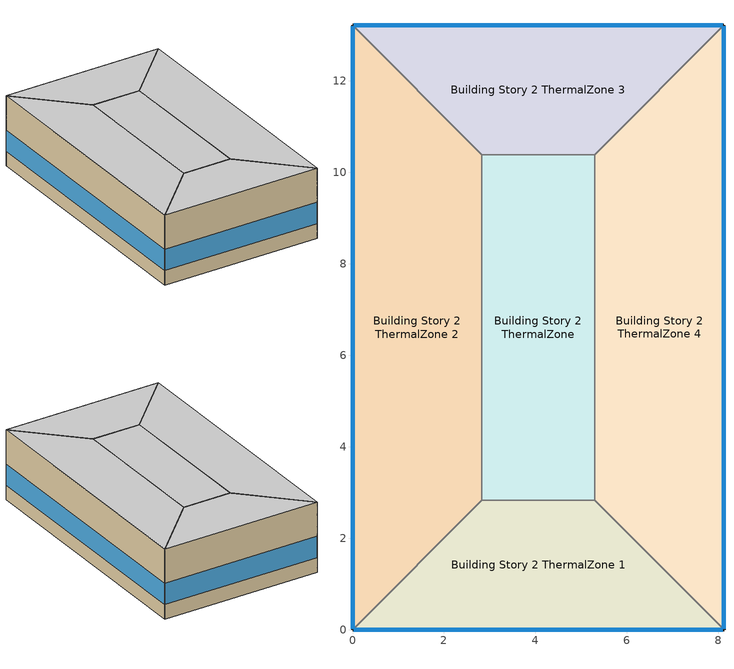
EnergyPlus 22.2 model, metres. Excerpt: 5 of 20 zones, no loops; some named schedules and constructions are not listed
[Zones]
Building Story 2 ThermalZone
 floor adiabatic (Typical Interior Floor): 5.29,2.83 2.83,2.83 2.83,10.39 5.29,10.39 z3.6
 wall adiabatic (Typical Interior Wall): 2.83,2.83 5.29,2.83 5.29,10.39 2.83,10.39 2.83,2.83 z3.6:7.2
 ceiling adiabatic (Typical Interior Ceiling): 5.29,10.39 2.83,10.39 2.83,2.83 5.29,2.83 z7.2
Building Story 2 ThermalZone 1
 floor adiabatic (Typical Interior Ceiling): 8.12,0 0,0 2.83,2.83 5.29,2.83 z3.6
 wall outside (Typical Insulated Steel Framed Exterior Wall R-20.41): 0,0 8.12,0 z3.6:7.2
 wall adiabatic (Typical Interior Wall): 8.12,0 5.29,2.83 2.83,2.83 0,0 z3.6:7.2
 window (U 0.48 SHGC 0.40 Dbl Ref-D Clr 6mm/13mm): 0.03,0 8.1,0 z4.36:5.45
 ceiling adiabatic (Typical Interior Ceiling): 5.29,2.83 2.83,2.83 0,0 8.12,0 z7.2
Building Story 2 ThermalZone 2
 floor adiabatic (Typical Interior Ceiling): 0,0 0,13.22 2.83,10.39 2.83,2.83 z3.6
 wall outside (Typical Insulated Steel Framed Exterior Wall R-20.41): 0,13.22 0,0 z3.6:7.2
 wall adiabatic (Typical Interior Wall): 0,0 2.83,2.83 2.83,10.39 0,13.22 z3.6:7.2
 window (U 0.48 SHGC 0.40 Dbl Ref-D Clr 6mm/13mm): 0,13.19 0,0.03 z4.36:5.45
 ceiling adiabatic (Typical Interior Ceiling): 2.83,2.83 2.83,10.39 0,13.22 0,0 z7.2
Building Story 2 ThermalZone 3
 floor adiabatic (Typical Interior Ceiling): 0,13.22 8.12,13.22 5.29,10.39 2.83,10.39 z3.6
 wall outside (Typical Insulated Steel Framed Exterior Wall R-20.41): 8.12,13.22 0,13.22 z3.6:7.2
 wall adiabatic (Typical Interior Wall): 0,13.22 2.83,10.39 5.29,10.39 8.12,13.22 z3.6:7.2
 window (U 0.48 SHGC 0.40 Dbl Ref-D Clr 6mm/13mm): 8.1,13.22 0.03,13.22 z4.36:5.45
 ceiling adiabatic (Typical Interior Ceiling): 2.83,10.39 5.29,10.39 8.12,13.22 0,13.22 z7.2
Building Story 2 ThermalZone 4
 floor adiabatic (Typical Interior Ceiling): 8.12,13.22 8.12,0 5.29,2.83 5.29,10.39 z3.6
 wall outside (Typical Insulated Steel Framed Exterior Wall R-20.41): 8.12,0 8.12,13.22 z3.6:7.2
 wall adiabatic (Typical Interior Wall): 8.12,13.22 5.29,10.39 5.29,2.83 8.12,0 z3.6:7.2
 window (U 0.48 SHGC 0.40 Dbl Ref-D Clr 6mm/13mm): 8.12,0.03 8.12,13.19 z4.36:5.45
 ceiling adiabatic (Typical Interior Ceiling): 5.29,10.39 5.29,2.83 8.12,0 8.12,13.22 z7.2
[Schedule:Week:Daily]
SchoolSecondary BLDG_LIGHT_OFFICE_SCH_2013 Week Rule - Aug27-Sep2: SchoolSecondary BLDG_LIGHT_OFFICE_SCH_2013 Wknd Day 1, SchoolSecondary BLDG_LIGHT_OFFICE_SCH_2013 Wkdy Day 1, SchoolSecondary BLDG_LIGHT_OFFICE_SCH_2013 Wkdy Day 1, SchoolSecondary BLDG_LIGHT_OFFICE_SCH_2013 Wkdy Day 1, SchoolSecondary BLDG_LIGHT_OFFICE_SCH_2013 Wkdy Day 1, SchoolSecondary BLDG_LIGHT_OFFICE_SCH_2013 Wkdy Day 2, SchoolSecondary BLDG_LIGHT_OFFICE_SCH_2013 Default, SchoolSecondary BLDG_LIGHT_OFFICE_SCH_2013 Default, SchoolSecondary BLDG_LIGHT_OFFICE_SCH_2013 Summer Design Day, SchoolSecondary BLDG_LIGHT_OFFICE_SCH_2013 Winter Design Day, SchoolSecondary BLDG_LIGHT_OFFICE_SCH_2013 Default, SchoolSecondary BLDG_LIGHT_OFFICE_SCH_2013 Default
SchoolSecondary BLDG_LIGHT_OFFICE_SCH_2013 Week Rule - Sep3-Dec31: SchoolSecondary BLDG_LIGHT_OFFICE_SCH_2013 Default, SchoolSecondary BLDG_LIGHT_OFFICE_SCH_2013 Wkdy Day 2, SchoolSecondary BLDG_LIGHT_OFFICE_SCH_2013 Wkdy Day 2, SchoolSecondary BLDG_LIGHT_OFFICE_SCH_2013 Wkdy Day 2, SchoolSecondary BLDG_LIGHT_OFFICE_SCH_2013 Wkdy Day 2, SchoolSecondary BLDG_LIGHT_OFFICE_SCH_2013 Wkdy Day 2, SchoolSecondary BLDG_LIGHT_OFFICE_SCH_2013 Default, SchoolSecondary BLDG_LIGHT_OFFICE_SCH_2013 Default, SchoolSecondary BLDG_LIGHT_OFFICE_SCH_2013 Summer Design Day, SchoolSecondary BLDG_LIGHT_OFFICE_SCH_2013 Winter Design Day, SchoolSecondary BLDG_LIGHT_OFFICE_SCH_2013 Default, SchoolSecondary BLDG_LIGHT_OFFICE_SCH_2013 Default
SchoolSecondary BLDG_LIGHT_BATH_SCH_2013 Week Rule - Jan1-Jun24: SchoolSecondary BLDG_LIGHT_BATH_SCH_2013 Wknd Day, SchoolSecondary BLDG_LIGHT_BATH_SCH_2013 Wkdy Day, SchoolSecondary BLDG_LIGHT_BATH_SCH_2013 Wkdy Day, SchoolSecondary BLDG_LIGHT_BATH_SCH_2013 Wkdy Day, SchoolSecondary BLDG_LIGHT_BATH_SCH_2013 Wkdy Day, SchoolSecondary BLDG_LIGHT_BATH_SCH_2013 Wkdy Day, SchoolSecondary BLDG_LIGHT_BATH_SCH_2013 Wknd Day, SchoolSecondary BLDG_LIGHT_BATH_SCH_2013 Default, SchoolSecondary BLDG_LIGHT_BATH_SCH_2013 Summer Design Day, SchoolSecondary BLDG_LIGHT_BATH_SCH_2013 Winter Design Day, SchoolSecondary BLDG_LIGHT_BATH_SCH_2013 Default, SchoolSecondary BLDG_LIGHT_BATH_SCH_2013 Default
SchoolSecondary BLDG_LIGHT_BATH_SCH_2013 Week Rule - Jun25-Jul1: SchoolSecondary BLDG_LIGHT_BATH_SCH_2013 Wknd Day, SchoolSecondary BLDG_LIGHT_BATH_SCH_2013 Wkdy Day, SchoolSecondary BLDG_LIGHT_BATH_SCH_2013 Wkdy Day, SchoolSecondary BLDG_LIGHT_BATH_SCH_2013 Wkdy Day, SchoolSecondary BLDG_LIGHT_BATH_SCH_2013 Wkdy Day, SchoolSecondary BLDG_LIGHT_BATH_SCH_2013 Wkdy Day, SchoolSecondary BLDG_LIGHT_BATH_SCH_2013 Wknd Day 1, SchoolSecondary BLDG_LIGHT_BATH_SCH_2013 Default, SchoolSecondary BLDG_LIGHT_BATH_SCH_2013 Summer Design Day, SchoolSecondary BLDG_LIGHT_BATH_SCH_2013 Winter Design Day, SchoolSecondary BLDG_LIGHT_BATH_SCH_2013 Default, SchoolSecondary BLDG_LIGHT_BATH_SCH_2013 Default
SchoolSecondary BLDG_LIGHT_BATH_SCH_2013 Week Rule - Jul2-Aug26: SchoolSecondary BLDG_LIGHT_BATH_SCH_2013 Wknd Day 1, SchoolSecondary BLDG_LIGHT_BATH_SCH_2013 Wkdy Day 1, SchoolSecondary BLDG_LIGHT_BATH_SCH_2013 Wkdy Day 1, SchoolSecondary BLDG_LIGHT_BATH_SCH_2013 Wkdy Day 1, SchoolSecondary BLDG_LIGHT_BATH_SCH_2013 Wkdy Day 1, SchoolSecondary BLDG_LIGHT_BATH_SCH_2013 Wkdy Day 1, SchoolSecondary BLDG_LIGHT_BATH_SCH_2013 Wknd Day 1, SchoolSecondary BLDG_LIGHT_BATH_SCH_2013 Default, SchoolSecondary BLDG_LIGHT_BATH_SCH_2013 Summer Design Day, SchoolSecondary BLDG_LIGHT_BATH_SCH_2013 Winter Design Day, SchoolSecondary BLDG_LIGHT_BATH_SCH_2013 Default, SchoolSecondary BLDG_LIGHT_BATH_SCH_2013 Default
SchoolSecondary BLDG_LIGHT_BATH_SCH_2013 Week Rule - Aug27-Sep2: SchoolSecondary BLDG_LIGHT_BATH_SCH_2013 Wknd Day 1, SchoolSecondary BLDG_LIGHT_BATH_SCH_2013 Wkdy Day 1, SchoolSecondary BLDG_LIGHT_BATH_SCH_2013 Wkdy Day 1, SchoolSecondary BLDG_LIGHT_BATH_SCH_2013 Wkdy Day 1, SchoolSecondary BLDG_LIGHT_BATH_SCH_2013 Wkdy Day 1, SchoolSecondary BLDG_LIGHT_BATH_SCH_2013 Wkdy Day 2, SchoolSecondary BLDG_LIGHT_BATH_SCH_2013 Default, SchoolSecondary BLDG_LIGHT_BATH_SCH_2013 Default, SchoolSecondary BLDG_LIGHT_BATH_SCH_2013 Summer Design Day, SchoolSecondary BLDG_LIGHT_BATH_SCH_2013 Winter Design Day, SchoolSecondary BLDG_LIGHT_BATH_SCH_2013 Default, SchoolSecondary BLDG_LIGHT_BATH_SCH_2013 Default
SchoolSecondary BLDG_LIGHT_BATH_SCH_2013 Week Rule - Sep3-Dec31: SchoolSecondary BLDG_LIGHT_BATH_SCH_2013 Default, SchoolSecondary BLDG_LIGHT_BATH_SCH_2013 Wkdy Day 2, SchoolSecondary BLDG_LIGHT_BATH_SCH_2013 Wkdy Day 2, SchoolSecondary BLDG_LIGHT_BATH_SCH_2013 Wkdy Day 2, SchoolSecondary BLDG_LIGHT_BATH_SCH_2013 Wkdy Day 2, SchoolSecondary BLDG_LIGHT_BATH_SCH_2013 Wkdy Day 2, SchoolSecondary BLDG_LIGHT_BATH_SCH_2013 Default, SchoolSecondary BLDG_LIGHT_BATH_SCH_2013 Default, SchoolSecondary BLDG_LIGHT_BATH_SCH_2013 Summer Design Day, SchoolSecondary BLDG_LIGHT_BATH_SCH_2013 Winter Design Day, SchoolSecondary BLDG_LIGHT_BATH_SCH_2013 Default, SchoolSecondary BLDG_LIGHT_BATH_SCH_2013 Default
SchoolSecondary BLDG_OCC_SCH_Auditorium Week Rule - Jan1-Jun24: SchoolSecondary BLDG_OCC_SCH_Auditorium Wknd Day, SchoolSecondary BLDG_OCC_SCH_Auditorium Wkdy|SmrDsn Day, SchoolSecondary BLDG_OCC_SCH_Auditorium Wkdy|SmrDsn Day, SchoolSecondary BLDG_OCC_SCH_Auditorium Wkdy|SmrDsn Day, SchoolSecondary BLDG_OCC_SCH_Auditorium Wkdy|SmrDsn Day, SchoolSecondary BLDG_OCC_SCH_Auditorium Wkdy|SmrDsn Day, SchoolSecondary BLDG_OCC_SCH_Auditorium Wknd Day, SchoolSecondary BLDG_OCC_SCH_Auditorium Default, SchoolSecondary BLDG_OCC_SCH_Auditorium Summer Design Day, SchoolSecondary BLDG_OCC_SCH_Auditorium Winter Design Day, SchoolSecondary BLDG_OCC_SCH_Auditorium Default, SchoolSecondary BLDG_OCC_SCH_Auditorium Default
SchoolSecondary BLDG_OCC_SCH_Auditorium Week Rule - Jun25-Jul1: SchoolSecondary BLDG_OCC_SCH_Auditorium Wknd Day, SchoolSecondary BLDG_OCC_SCH_Auditorium Wkdy|SmrDsn Day, SchoolSecondary BLDG_OCC_SCH_Auditorium Wkdy|SmrDsn Day, SchoolSecondary BLDG_OCC_SCH_Auditorium Wkdy|SmrDsn Day, SchoolSecondary BLDG_OCC_SCH_Auditorium Wkdy|SmrDsn Day, SchoolSecondary BLDG_OCC_SCH_Auditorium Wkdy|SmrDsn Day, SchoolSecondary BLDG_OCC_SCH_Auditorium Wknd Day 1, SchoolSecondary BLDG_OCC_SCH_Auditorium Default, SchoolSecondary BLDG_OCC_SCH_Auditorium Summer Design Day, SchoolSecondary BLDG_OCC_SCH_Auditorium Winter Design Day, SchoolSecondary BLDG_OCC_SCH_Auditorium Default, SchoolSecondary BLDG_OCC_SCH_Auditorium Default
SchoolSecondary BLDG_OCC_SCH_Auditorium Week Rule - Jul2-Aug26: SchoolSecondary BLDG_OCC_SCH_Auditorium Wknd Day 1, SchoolSecondary BLDG_OCC_SCH_Auditorium Wkdy|SmrDsn Day 1, SchoolSecondary BLDG_OCC_SCH_Auditorium Wkdy|SmrDsn Day 1, SchoolSecondary BLDG_OCC_SCH_Auditorium Wkdy|SmrDsn Day 1, SchoolSecondary BLDG_OCC_SCH_Auditorium Wkdy|SmrDsn Day 1, SchoolSecondary BLDG_OCC_SCH_Auditorium Wkdy|SmrDsn Day 1, SchoolSecondary BLDG_OCC_SCH_Auditorium Wknd Day 1, SchoolSecondary BLDG_OCC_SCH_Auditorium Default, SchoolSecondary BLDG_OCC_SCH_Auditorium Summer Design Day, SchoolSecondary BLDG_OCC_SCH_Auditorium Winter Design Day, SchoolSecondary BLDG_OCC_SCH_Auditorium Default, SchoolSecondary BLDG_OCC_SCH_Auditorium Default
SchoolSecondary BLDG_OCC_SCH_Auditorium Week Rule - Aug27-Sep2: SchoolSecondary BLDG_OCC_SCH_Auditorium Wknd Day 1, SchoolSecondary BLDG_OCC_SCH_Auditorium Wkdy|SmrDsn Day 1, SchoolSecondary BLDG_OCC_SCH_Auditorium Wkdy|SmrDsn Day 1, SchoolSecondary BLDG_OCC_SCH_Auditorium Wkdy|SmrDsn Day 1, SchoolSecondary BLDG_OCC_SCH_Auditorium Wkdy|SmrDsn Day 1, SchoolSecondary BLDG_OCC_SCH_Auditorium Wkdy|SmrDsn Day 2, SchoolSecondary BLDG_OCC_SCH_Auditorium Default, SchoolSecondary BLDG_OCC_SCH_Auditorium Default, SchoolSecondary BLDG_OCC_SCH_Auditorium Summer Design Day, SchoolSecondary BLDG_OCC_SCH_Auditorium Winter Design Day, SchoolSecondary BLDG_OCC_SCH_Auditorium Default, SchoolSecondary BLDG_OCC_SCH_Auditorium Default
SchoolSecondary BLDG_OCC_SCH_Auditorium Week Rule - Sep3-Dec31: SchoolSecondary BLDG_OCC_SCH_Auditorium Default, SchoolSecondary BLDG_OCC_SCH_Auditorium Wkdy|SmrDsn Day 2, SchoolSecondary BLDG_OCC_SCH_Auditorium Wkdy|SmrDsn Day 2, SchoolSecondary BLDG_OCC_SCH_Auditorium Wkdy|SmrDsn Day 2, SchoolSecondary BLDG_OCC_SCH_Auditorium Wkdy|SmrDsn Day 2, SchoolSecondary BLDG_OCC_SCH_Auditorium Wkdy|SmrDsn Day 2, SchoolSecondary BLDG_OCC_SCH_Auditorium Default, SchoolSecondary BLDG_OCC_SCH_Auditorium Default, SchoolSecondary BLDG_OCC_SCH_Auditorium Summer Design Day, SchoolSecondary BLDG_OCC_SCH_Auditorium Winter Design Day, SchoolSecondary BLDG_OCC_SCH_Auditorium Default, SchoolSecondary BLDG_OCC_SCH_Auditorium Default
SchoolSecondary ACTIVITY_SCH Week Rule - Jan1-Dec31: SchoolSecondary ACTIVITY_SCH Default, SchoolSecondary ACTIVITY_SCH Default, SchoolSecondary ACTIVITY_SCH Default, SchoolSecondary ACTIVITY_SCH Default, SchoolSecondary ACTIVITY_SCH Default, SchoolSecondary ACTIVITY_SCH Default, SchoolSecondary ACTIVITY_SCH Default, SchoolSecondary ACTIVITY_SCH Default, SchoolSecondary ACTIVITY_SCH Summer Design Day, SchoolSecondary ACTIVITY_SCH Winter Design Day, SchoolSecondary ACTIVITY_SCH Default, SchoolSecondary ACTIVITY_SCH Default
Work Efficiency Schedule Week Rule - Jan1-Dec31: Work Efficiency Schedule Default, Work Efficiency Schedule Default, Work Efficiency Schedule Default, Work Efficiency Schedule Default, Work Efficiency Schedule Default, Work Efficiency Schedule Default, Work Efficiency Schedule Default, Work Efficiency Schedule Default, Work Efficiency Schedule Default, Work Efficiency Schedule Default, Work Efficiency Schedule Default, Work Efficiency Schedule Default
Clothing Schedule Week Rule - Jan1-Dec31: Clothing Schedule Default Winter Clothes, Clothing Schedule Default Winter Clothes, Clothing Schedule Default Winter Clothes, Clothing Schedule Default Winter Clothes, Clothing Schedule Default Winter Clothes, Clothing Schedule Default Winter Clothes, Clothing Schedule Default Winter Clothes, Clothing Schedule Default Winter Clothes, Clothing Schedule Default Winter Clothes, Clothing Schedule Default Winter Clothes, Clothing Schedule Default Winter Clothes, Clothing Schedule Default Winter Clothes
Air Velocity Schedule Week Rule - Jan1-Dec31: Air Velocity Schedule Default, Air Velocity Schedule Default, Air Velocity Schedule Default, Air Velocity Schedule Default, Air Velocity Schedule Default, Air Velocity Schedule Default, Air Velocity Schedule Default, Air Velocity Schedule Default, Air Velocity Schedule Default, Air Velocity Schedule Default, Air Velocity Schedule Default, Air Velocity Schedule Default
SchoolSecondary BLDG_OCC_SCH_Cafeteria Week Rule - Jan1-Jun24: SchoolSecondary BLDG_OCC_SCH_Cafeteria Wknd Day, SchoolSecondary BLDG_OCC_SCH_Cafeteria Wkdy|SmrDsn Day, SchoolSecondary BLDG_OCC_SCH_Cafeteria Wkdy|SmrDsn Day, SchoolSecondary BLDG_OCC_SCH_Cafeteria Wkdy|SmrDsn Day, SchoolSecondary BLDG_OCC_SCH_Cafeteria Wkdy|SmrDsn Day, SchoolSecondary BLDG_OCC_SCH_Cafeteria Wkdy|SmrDsn Day, SchoolSecondary BLDG_OCC_SCH_Cafeteria Wknd Day, SchoolSecondary BLDG_OCC_SCH_Cafeteria Default, SchoolSecondary BLDG_OCC_SCH_Cafeteria Summer Design Day, SchoolSecondary BLDG_OCC_SCH_Cafeteria Winter Design Day, SchoolSecondary BLDG_OCC_SCH_Cafeteria Default, SchoolSecondary BLDG_OCC_SCH_Cafeteria Default
SchoolSecondary BLDG_OCC_SCH_Cafeteria Week Rule - Jun25-Jul1: SchoolSecondary BLDG_OCC_SCH_Cafeteria Wknd Day, SchoolSecondary BLDG_OCC_SCH_Cafeteria Wkdy|SmrDsn Day, SchoolSecondary BLDG_OCC_SCH_Cafeteria Wkdy|SmrDsn Day, SchoolSecondary BLDG_OCC_SCH_Cafeteria Wkdy|SmrDsn Day, SchoolSecondary BLDG_OCC_SCH_Cafeteria Wkdy|SmrDsn Day, SchoolSecondary BLDG_OCC_SCH_Cafeteria Wkdy|SmrDsn Day, SchoolSecondary BLDG_OCC_SCH_Cafeteria Wknd Day 1, SchoolSecondary BLDG_OCC_SCH_Cafeteria Default, SchoolSecondary BLDG_OCC_SCH_Cafeteria Summer Design Day, SchoolSecondary BLDG_OCC_SCH_Cafeteria Winter Design Day, SchoolSecondary BLDG_OCC_SCH_Cafeteria Default, SchoolSecondary BLDG_OCC_SCH_Cafeteria Default
SchoolSecondary BLDG_OCC_SCH_Cafeteria Week Rule - Jul2-Aug26: SchoolSecondary BLDG_OCC_SCH_Cafeteria Wknd Day 1, SchoolSecondary BLDG_OCC_SCH_Cafeteria Wkdy|SmrDsn Day 1, SchoolSecondary BLDG_OCC_SCH_Cafeteria Wkdy|SmrDsn Day 1, SchoolSecondary BLDG_OCC_SCH_Cafeteria Wkdy|SmrDsn Day 1, SchoolSecondary BLDG_OCC_SCH_Cafeteria Wkdy|SmrDsn Day 1, SchoolSecondary BLDG_OCC_SCH_Cafeteria Wkdy|SmrDsn Day 1, SchoolSecondary BLDG_OCC_SCH_Cafeteria Wknd Day 1, SchoolSecondary BLDG_OCC_SCH_Cafeteria Default, SchoolSecondary BLDG_OCC_SCH_Cafeteria Summer Design Day, SchoolSecondary BLDG_OCC_SCH_Cafeteria Winter Design Day, SchoolSecondary BLDG_OCC_SCH_Cafeteria Default, SchoolSecondary BLDG_OCC_SCH_Cafeteria Default
SchoolSecondary BLDG_OCC_SCH_Cafeteria Week Rule - Aug27-Sep2: SchoolSecondary BLDG_OCC_SCH_Cafeteria Wknd Day 1, SchoolSecondary BLDG_OCC_SCH_Cafeteria Wkdy|SmrDsn Day 1, SchoolSecondary BLDG_OCC_SCH_Cafeteria Wkdy|SmrDsn Day 1, SchoolSecondary BLDG_OCC_SCH_Cafeteria Wkdy|SmrDsn Day 1, SchoolSecondary BLDG_OCC_SCH_Cafeteria Wkdy|SmrDsn Day 1, SchoolSecondary BLDG_OCC_SCH_Cafeteria Wkdy|SmrDsn Day 2, SchoolSecondary BLDG_OCC_SCH_Cafeteria Default, SchoolSecondary BLDG_OCC_SCH_Cafeteria Default, SchoolSecondary BLDG_OCC_SCH_Cafeteria Summer Design Day, SchoolSecondary BLDG_OCC_SCH_Cafeteria Winter Design Day, SchoolSecondary BLDG_OCC_SCH_Cafeteria Default, SchoolSecondary BLDG_OCC_SCH_Cafeteria Default
SchoolSecondary BLDG_OCC_SCH_Cafeteria Week Rule - Sep3-Dec31: SchoolSecondary BLDG_OCC_SCH_Cafeteria Default, SchoolSecondary BLDG_OCC_SCH_Cafeteria Wkdy|SmrDsn Day 2, SchoolSecondary BLDG_OCC_SCH_Cafeteria Wkdy|SmrDsn Day 2, SchoolSecondary BLDG_OCC_SCH_Cafeteria Wkdy|SmrDsn Day 2, SchoolSecondary BLDG_OCC_SCH_Cafeteria Wkdy|SmrDsn Day 2, SchoolSecondary BLDG_OCC_SCH_Cafeteria Wkdy|SmrDsn Day 2, SchoolSecondary BLDG_OCC_SCH_Cafeteria Default, SchoolSecondary BLDG_OCC_SCH_Cafeteria Default, SchoolSecondary BLDG_OCC_SCH_Cafeteria Summer Design Day, SchoolSecondary BLDG_OCC_SCH_Cafeteria Winter Design Day, SchoolSecondary BLDG_OCC_SCH_Cafeteria Default, SchoolSecondary BLDG_OCC_SCH_Cafeteria Default
SchoolSecondary BLDG_OCC_SCH_Extend Week Rule - Jan1-Jun24: SchoolSecondary BLDG_OCC_SCH_Extend Wknd Day, SchoolSecondary BLDG_OCC_SCH_Extend Wkdy|SmrDsn Day, SchoolSecondary BLDG_OCC_SCH_Extend Wkdy|SmrDsn Day, SchoolSecondary BLDG_OCC_SCH_Extend Wkdy|SmrDsn Day, SchoolSecondary BLDG_OCC_SCH_Extend Wkdy|SmrDsn Day, SchoolSecondary BLDG_OCC_SCH_Extend Wkdy|SmrDsn Day, SchoolSecondary BLDG_OCC_SCH_Extend Wknd Day, SchoolSecondary BLDG_OCC_SCH_Extend Default, SchoolSecondary BLDG_OCC_SCH_Extend Summer Design Day, SchoolSecondary BLDG_OCC_SCH_Extend Winter Design Day, SchoolSecondary BLDG_OCC_SCH_Extend Default, SchoolSecondary BLDG_OCC_SCH_Extend Default
SchoolSecondary BLDG_OCC_SCH_Extend Week Rule - Jun25-Jul1: SchoolSecondary BLDG_OCC_SCH_Extend Wknd Day, SchoolSecondary BLDG_OCC_SCH_Extend Wkdy|SmrDsn Day, SchoolSecondary BLDG_OCC_SCH_Extend Wkdy|SmrDsn Day, SchoolSecondary BLDG_OCC_SCH_Extend Wkdy|SmrDsn Day, SchoolSecondary BLDG_OCC_SCH_Extend Wkdy|SmrDsn Day, SchoolSecondary BLDG_OCC_SCH_Extend Wkdy|SmrDsn Day, SchoolSecondary BLDG_OCC_SCH_Extend Wknd Day 1, SchoolSecondary BLDG_OCC_SCH_Extend Default, SchoolSecondary BLDG_OCC_SCH_Extend Summer Design Day, SchoolSecondary BLDG_OCC_SCH_Extend Winter Design Day, SchoolSecondary BLDG_OCC_SCH_Extend Default, SchoolSecondary BLDG_OCC_SCH_Extend Default
SchoolSecondary BLDG_OCC_SCH_Extend Week Rule - Jul2-Aug26: SchoolSecondary BLDG_OCC_SCH_Extend Wknd Day 1, SchoolSecondary BLDG_OCC_SCH_Extend Wkdy|SmrDsn Day 1, SchoolSecondary BLDG_OCC_SCH_Extend Wkdy|SmrDsn Day 1, SchoolSecondary BLDG_OCC_SCH_Extend Wkdy|SmrDsn Day 1, SchoolSecondary BLDG_OCC_SCH_Extend Wkdy|SmrDsn Day 1, SchoolSecondary BLDG_OCC_SCH_Extend Wkdy|SmrDsn Day 1, SchoolSecondary BLDG_OCC_SCH_Extend Wknd Day 1, SchoolSecondary BLDG_OCC_SCH_Extend Default, SchoolSecondary BLDG_OCC_SCH_Extend Summer Design Day, SchoolSecondary BLDG_OCC_SCH_Extend Winter Design Day, SchoolSecondary BLDG_OCC_SCH_Extend Default, SchoolSecondary BLDG_OCC_SCH_Extend Default
SchoolSecondary BLDG_OCC_SCH_Extend Week Rule - Aug27-Sep2: SchoolSecondary BLDG_OCC_SCH_Extend Wknd Day 1, SchoolSecondary BLDG_OCC_SCH_Extend Wkdy|SmrDsn Day 1, SchoolSecondary BLDG_OCC_SCH_Extend Wkdy|SmrDsn Day 1, SchoolSecondary BLDG_OCC_SCH_Extend Wkdy|SmrDsn Day 1, SchoolSecondary BLDG_OCC_SCH_Extend Wkdy|SmrDsn Day 1, SchoolSecondary BLDG_OCC_SCH_Extend Wkdy|SmrDsn Day 2, SchoolSecondary BLDG_OCC_SCH_Extend Default, SchoolSecondary BLDG_OCC_SCH_Extend Default, SchoolSecondary BLDG_OCC_SCH_Extend Summer Design Day, SchoolSecondary BLDG_OCC_SCH_Extend Winter Design Day, SchoolSecondary BLDG_OCC_SCH_Extend Default, SchoolSecondary BLDG_OCC_SCH_Extend Default
SchoolSecondary BLDG_OCC_SCH_Extend Week Rule - Sep3-Dec31: SchoolSecondary BLDG_OCC_SCH_Extend Default, SchoolSecondary BLDG_OCC_SCH_Extend Wkdy|SmrDsn Day 2, SchoolSecondary BLDG_OCC_SCH_Extend Wkdy|SmrDsn Day 2, SchoolSecondary BLDG_OCC_SCH_Extend Wkdy|SmrDsn Day 2, SchoolSecondary BLDG_OCC_SCH_Extend Wkdy|SmrDsn Day 2, SchoolSecondary BLDG_OCC_SCH_Extend Wkdy|SmrDsn Day 2, SchoolSecondary BLDG_OCC_SCH_Extend Default, SchoolSecondary BLDG_OCC_SCH_Extend Default, SchoolSecondary BLDG_OCC_SCH_Extend Summer Design Day, SchoolSecondary BLDG_OCC_SCH_Extend Winter Design Day, SchoolSecondary BLDG_OCC_SCH_Extend Default, SchoolSecondary BLDG_OCC_SCH_Extend Default
SchoolSecondary BLDG_OCC_SCH_Gym Week Rule - Jan1-Jun24: SchoolSecondary BLDG_OCC_SCH_Gym Wknd Day, SchoolSecondary BLDG_OCC_SCH_Gym Wkdy|SmrDsn Day, SchoolSecondary BLDG_OCC_SCH_Gym Wkdy|SmrDsn Day, SchoolSecondary BLDG_OCC_SCH_Gym Wkdy|SmrDsn Day, SchoolSecondary BLDG_OCC_SCH_Gym Wkdy|SmrDsn Day, SchoolSecondary BLDG_OCC_SCH_Gym Wkdy|SmrDsn Day, SchoolSecondary BLDG_OCC_SCH_Gym Wknd Day, SchoolSecondary BLDG_OCC_SCH_Gym Default, SchoolSecondary BLDG_OCC_SCH_Gym Summer Design Day, SchoolSecondary BLDG_OCC_SCH_Gym Winter Design Day, SchoolSecondary BLDG_OCC_SCH_Gym Default, SchoolSecondary BLDG_OCC_SCH_Gym Default
SchoolSecondary BLDG_OCC_SCH_Gym Week Rule - Jun25-Jul1: SchoolSecondary BLDG_OCC_SCH_Gym Wknd Day, SchoolSecondary BLDG_OCC_SCH_Gym Wkdy|SmrDsn Day, SchoolSecondary BLDG_OCC_SCH_Gym Wkdy|SmrDsn Day, SchoolSecondary BLDG_OCC_SCH_Gym Wkdy|SmrDsn Day, SchoolSecondary BLDG_OCC_SCH_Gym Wkdy|SmrDsn Day, SchoolSecondary BLDG_OCC_SCH_Gym Wkdy|SmrDsn Day, SchoolSecondary BLDG_OCC_SCH_Gym Wknd Day 1, SchoolSecondary BLDG_OCC_SCH_Gym Default, SchoolSecondary BLDG_OCC_SCH_Gym Summer Design Day, SchoolSecondary BLDG_OCC_SCH_Gym Winter Design Day, SchoolSecondary BLDG_OCC_SCH_Gym Default, SchoolSecondary BLDG_OCC_SCH_Gym Default
SchoolSecondary BLDG_OCC_SCH_Gym Week Rule - Jul2-Aug26: SchoolSecondary BLDG_OCC_SCH_Gym Wknd Day 1, SchoolSecondary BLDG_OCC_SCH_Gym Wkdy|SmrDsn Day 1, SchoolSecondary BLDG_OCC_SCH_Gym Wkdy|SmrDsn Day 1, SchoolSecondary BLDG_OCC_SCH_Gym Wkdy|SmrDsn Day 1, SchoolSecondary BLDG_OCC_SCH_Gym Wkdy|SmrDsn Day 1, SchoolSecondary BLDG_OCC_SCH_Gym Wkdy|SmrDsn Day 1, SchoolSecondary BLDG_OCC_SCH_Gym Wknd Day 1, SchoolSecondary BLDG_OCC_SCH_Gym Default, SchoolSecondary BLDG_OCC_SCH_Gym Summer Design Day, SchoolSecondary BLDG_OCC_SCH_Gym Winter Design Day, SchoolSecondary BLDG_OCC_SCH_Gym Default, SchoolSecondary BLDG_OCC_SCH_Gym Default
SchoolSecondary BLDG_OCC_SCH_Gym Week Rule - Aug27-Sep2: SchoolSecondary BLDG_OCC_SCH_Gym Wknd Day 1, SchoolSecondary BLDG_OCC_SCH_Gym Wkdy|SmrDsn Day 1, SchoolSecondary BLDG_OCC_SCH_Gym Wkdy|SmrDsn Day 1, SchoolSecondary BLDG_OCC_SCH_Gym Wkdy|SmrDsn Day 1, SchoolSecondary BLDG_OCC_SCH_Gym Wkdy|SmrDsn Day 1, SchoolSecondary BLDG_OCC_SCH_Gym Wkdy|SmrDsn Day 2, SchoolSecondary BLDG_OCC_SCH_Gym Default, SchoolSecondary BLDG_OCC_SCH_Gym Default, SchoolSecondary BLDG_OCC_SCH_Gym Summer Design Day, SchoolSecondary BLDG_OCC_SCH_Gym Winter Design Day, SchoolSecondary BLDG_OCC_SCH_Gym Default, SchoolSecondary BLDG_OCC_SCH_Gym Default
SchoolSecondary BLDG_OCC_SCH_Gym Week Rule - Sep3-Dec31: SchoolSecondary BLDG_OCC_SCH_Gym Default, SchoolSecondary BLDG_OCC_SCH_Gym Wkdy|SmrDsn Day 2, SchoolSecondary BLDG_OCC_SCH_Gym Wkdy|SmrDsn Day 2, SchoolSecondary BLDG_OCC_SCH_Gym Wkdy|SmrDsn Day 2, SchoolSecondary BLDG_OCC_SCH_Gym Wkdy|SmrDsn Day 2, SchoolSecondary BLDG_OCC_SCH_Gym Wkdy|SmrDsn Day 2, SchoolSecondary BLDG_OCC_SCH_Gym Default, SchoolSecondary BLDG_OCC_SCH_Gym Default, SchoolSecondary BLDG_OCC_SCH_Gym Summer Design Day, SchoolSecondary BLDG_OCC_SCH_Gym Winter Design Day, SchoolSecondary BLDG_OCC_SCH_Gym Default, SchoolSecondary BLDG_OCC_SCH_Gym Default
SchoolSecondary BLDG_OCC_SCH Week Rule - Jan1-Jun10: SchoolSecondary BLDG_OCC_SCH Wknd Day, SchoolSecondary BLDG_OCC_SCH Wkdy|SmrDsn Day, SchoolSecondary BLDG_OCC_SCH Wkdy|SmrDsn Day, SchoolSecondary BLDG_OCC_SCH Wkdy|SmrDsn Day, SchoolSecondary BLDG_OCC_SCH Wkdy|SmrDsn Day, SchoolSecondary BLDG_OCC_SCH Wkdy|SmrDsn Day, SchoolSecondary BLDG_OCC_SCH Wknd Day, SchoolSecondary BLDG_OCC_SCH Default, SchoolSecondary BLDG_OCC_SCH Summer Design Day, SchoolSecondary BLDG_OCC_SCH Winter Design Day, SchoolSecondary BLDG_OCC_SCH Default, SchoolSecondary BLDG_OCC_SCH Default
SchoolSecondary BLDG_OCC_SCH Week Rule - Jun11-Jun17: SchoolSecondary BLDG_OCC_SCH Wknd Day, SchoolSecondary BLDG_OCC_SCH Wkdy|SmrDsn Day, SchoolSecondary BLDG_OCC_SCH Wkdy|SmrDsn Day, SchoolSecondary BLDG_OCC_SCH Wkdy|SmrDsn Day, SchoolSecondary BLDG_OCC_SCH Wkdy|SmrDsn Day, SchoolSecondary BLDG_OCC_SCH Wkdy|SmrDsn Day 1, SchoolSecondary BLDG_OCC_SCH Wknd Day 1, SchoolSecondary BLDG_OCC_SCH Default, SchoolSecondary BLDG_OCC_SCH Summer Design Day, SchoolSecondary BLDG_OCC_SCH Winter Design Day, SchoolSecondary BLDG_OCC_SCH Default, SchoolSecondary BLDG_OCC_SCH Default
SchoolSecondary BLDG_OCC_SCH Week Rule - Jun18-Sep9: SchoolSecondary BLDG_OCC_SCH Wknd Day 1, SchoolSecondary BLDG_OCC_SCH Wkdy|SmrDsn Day 1, SchoolSecondary BLDG_OCC_SCH Wkdy|SmrDsn Day 1, SchoolSecondary BLDG_OCC_SCH Wkdy|SmrDsn Day 1, SchoolSecondary BLDG_OCC_SCH Wkdy|SmrDsn Day 1, SchoolSecondary BLDG_OCC_SCH Wkdy|SmrDsn Day 1, SchoolSecondary BLDG_OCC_SCH Wknd Day 1, SchoolSecondary BLDG_OCC_SCH Default, SchoolSecondary BLDG_OCC_SCH Summer Design Day, SchoolSecondary BLDG_OCC_SCH Winter Design Day, SchoolSecondary BLDG_OCC_SCH Default, SchoolSecondary BLDG_OCC_SCH Default
SchoolSecondary BLDG_OCC_SCH Week Rule - Sep10-Sep16: SchoolSecondary BLDG_OCC_SCH Wknd Day 1, SchoolSecondary BLDG_OCC_SCH Wkdy|SmrDsn Day 1, SchoolSecondary BLDG_OCC_SCH Wkdy|SmrDsn Day 1, SchoolSecondary BLDG_OCC_SCH Wkdy|SmrDsn Day 1, SchoolSecondary BLDG_OCC_SCH Wkdy|SmrDsn Day 1, SchoolSecondary BLDG_OCC_SCH Wkdy|SmrDsn Day 1, SchoolSecondary BLDG_OCC_SCH Default, SchoolSecondary BLDG_OCC_SCH Default, SchoolSecondary BLDG_OCC_SCH Summer Design Day, SchoolSecondary BLDG_OCC_SCH Winter Design Day, SchoolSecondary BLDG_OCC_SCH Default, SchoolSecondary BLDG_OCC_SCH Default
SchoolSecondary BLDG_OCC_SCH Week Rule - Sep17-Dec31: SchoolSecondary BLDG_OCC_SCH Default, SchoolSecondary BLDG_OCC_SCH Wkdy|SmrDsn Day 2, SchoolSecondary BLDG_OCC_SCH Wkdy|SmrDsn Day 2, SchoolSecondary BLDG_OCC_SCH Wkdy|SmrDsn Day 2, SchoolSecondary BLDG_OCC_SCH Wkdy|SmrDsn Day 2, SchoolSecondary BLDG_OCC_SCH Wkdy|SmrDsn Day 2, SchoolSecondary BLDG_OCC_SCH Default, SchoolSecondary BLDG_OCC_SCH Default, SchoolSecondary BLDG_OCC_SCH Summer Design Day, SchoolSecondary BLDG_OCC_SCH Winter Design Day, SchoolSecondary BLDG_OCC_SCH Default, SchoolSecondary BLDG_OCC_SCH Default
SchoolSecondary BLDG_OCC_SCH_Offices Week Rule - Jan1-Jun24: SchoolSecondary BLDG_OCC_SCH_Offices Wknd Day, SchoolSecondary BLDG_OCC_SCH_Offices Wkdy|SmrDsn Day, SchoolSecondary BLDG_OCC_SCH_Offices Wkdy|SmrDsn Day, SchoolSecondary BLDG_OCC_SCH_Offices Wkdy|SmrDsn Day, SchoolSecondary BLDG_OCC_SCH_Offices Wkdy|SmrDsn Day, SchoolSecondary BLDG_OCC_SCH_Offices Wkdy|SmrDsn Day, SchoolSecondary BLDG_OCC_SCH_Offices Wknd Day, SchoolSecondary BLDG_OCC_SCH_Offices Default, SchoolSecondary BLDG_OCC_SCH_Offices Summer Design Day, SchoolSecondary BLDG_OCC_SCH_Offices Winter Design Day, SchoolSecondary BLDG_OCC_SCH_Offices Default, SchoolSecondary BLDG_OCC_SCH_Offices Default
SchoolSecondary BLDG_OCC_SCH_Offices Week Rule - Jun25-Jul1: SchoolSecondary BLDG_OCC_SCH_Offices Wknd Day, SchoolSecondary BLDG_OCC_SCH_Offices Wkdy|SmrDsn Day, SchoolSecondary BLDG_OCC_SCH_Offices Wkdy|SmrDsn Day, SchoolSecondary BLDG_OCC_SCH_Offices Wkdy|SmrDsn Day, SchoolSecondary BLDG_OCC_SCH_Offices Wkdy|SmrDsn Day, SchoolSecondary BLDG_OCC_SCH_Offices Wkdy|SmrDsn Day, SchoolSecondary BLDG_OCC_SCH_Offices Wknd Day 1, SchoolSecondary BLDG_OCC_SCH_Offices Default, SchoolSecondary BLDG_OCC_SCH_Offices Summer Design Day, SchoolSecondary BLDG_OCC_SCH_Offices Winter Design Day, SchoolSecondary BLDG_OCC_SCH_Offices Default, SchoolSecondary BLDG_OCC_SCH_Offices Default
SchoolSecondary BLDG_OCC_SCH_Offices Week Rule - Jul2-Aug26: SchoolSecondary BLDG_OCC_SCH_Offices Wknd Day 1, SchoolSecondary BLDG_OCC_SCH_Offices Wkdy|SmrDsn Day 1, SchoolSecondary BLDG_OCC_SCH_Offices Wkdy|SmrDsn Day 1, SchoolSecondary BLDG_OCC_SCH_Offices Wkdy|SmrDsn Day 1, SchoolSecondary BLDG_OCC_SCH_Offices Wkdy|SmrDsn Day 1, SchoolSecondary BLDG_OCC_SCH_Offices Wkdy|SmrDsn Day 1, SchoolSecondary BLDG_OCC_SCH_Offices Wknd Day 1, SchoolSecondary BLDG_OCC_SCH_Offices Default, SchoolSecondary BLDG_OCC_SCH_Offices Summer Design Day, SchoolSecondary BLDG_OCC_SCH_Offices Winter Design Day, SchoolSecondary BLDG_OCC_SCH_Offices Default, SchoolSecondary BLDG_OCC_SCH_Offices Default
SchoolSecondary BLDG_OCC_SCH_Offices Week Rule - Aug27-Sep2: SchoolSecondary BLDG_OCC_SCH_Offices Wknd Day 1, SchoolSecondary BLDG_OCC_SCH_Offices Wkdy|SmrDsn Day 1, SchoolSecondary BLDG_OCC_SCH_Offices Wkdy|SmrDsn Day 1, SchoolSecondary BLDG_OCC_SCH_Offices Wkdy|SmrDsn Day 1, SchoolSecondary BLDG_OCC_SCH_Offices Wkdy|SmrDsn Day 1, SchoolSecondary BLDG_OCC_SCH_Offices Wkdy|SmrDsn Day 2, SchoolSecondary BLDG_OCC_SCH_Offices Default, SchoolSecondary BLDG_OCC_SCH_Offices Default, SchoolSecondary BLDG_OCC_SCH_Offices Summer Design Day, SchoolSecondary BLDG_OCC_SCH_Offices Winter Design Day, SchoolSecondary BLDG_OCC_SCH_Offices Default, SchoolSecondary BLDG_OCC_SCH_Offices Default
SchoolSecondary BLDG_OCC_SCH_Offices Week Rule - Sep3-Dec31: SchoolSecondary BLDG_OCC_SCH_Offices Default, SchoolSecondary BLDG_OCC_SCH_Offices Wkdy|SmrDsn Day 2, SchoolSecondary BLDG_OCC_SCH_Offices Wkdy|SmrDsn Day 2, SchoolSecondary BLDG_OCC_SCH_Offices Wkdy|SmrDsn Day 2, SchoolSecondary BLDG_OCC_SCH_Offices Wkdy|SmrDsn Day 2, SchoolSecondary BLDG_OCC_SCH_Offices Wkdy|SmrDsn Day 2, SchoolSecondary BLDG_OCC_SCH_Offices Default, SchoolSecondary BLDG_OCC_SCH_Offices Default, SchoolSecondary BLDG_OCC_SCH_Offices Summer Design Day, SchoolSecondary BLDG_OCC_SCH_Offices Winter Design Day, SchoolSecondary BLDG_OCC_SCH_Offices Default, SchoolSecondary BLDG_OCC_SCH_Offices Default
Elevator Schedule 3 Week Rule - Jan1-Jun10: 19 space(s) Occ Sch Sunday 3, 19 space(s) Occ Sch Default 3, 19 space(s) Occ Sch Tuesday 19, 19 space(s) Occ Sch Wednesday 19, 19 space(s) Occ Sch Thursday 19, 19 space(s) Occ Sch Friday 19, 19 space(s) Occ Sch Saturday 3, 19 space(s) Occ Sch Default 3, 19 space(s) Occ Sch Summer Design Day 3, 19 space(s) Occ Sch Winter Design Day 3, 19 space(s) Occ Sch Default 3, 19 space(s) Occ Sch Default 3
Elevator Schedule 3 Week Rule - Jun11-Jun17: 19 space(s) Occ Sch Sunday 3, 19 space(s) Occ Sch Default 3, 19 space(s) Occ Sch Tuesday 19, 19 space(s) Occ Sch Wednesday 19, 19 space(s) Occ Sch Thursday 19, 19 space(s) Occ Sch Friday 18, 19 space(s) Occ Sch Saturday 3, 19 space(s) Occ Sch Default 3, 19 space(s) Occ Sch Summer Design Day 3, 19 space(s) Occ Sch Winter Design Day 3, 19 space(s) Occ Sch Default 3, 19 space(s) Occ Sch Default 3
Elevator Schedule 3 Week Rule - Jun18-Jul1: 19 space(s) Occ Sch Sunday 3, 19 space(s) Occ Sch Monday 16, 19 space(s) Occ Sch Tuesday 18, 19 space(s) Occ Sch Wednesday 18, 19 space(s) Occ Sch Thursday 18, 19 space(s) Occ Sch Friday 18, 19 space(s) Occ Sch Saturday 3, 19 space(s) Occ Sch Default 3, 19 space(s) Occ Sch Summer Design Day 3, 19 space(s) Occ Sch Winter Design Day 3, 19 space(s) Occ Sch Default 3, 19 space(s) Occ Sch Default 3
Elevator Schedule 3 Week Rule - Jul2-Aug26: 19 space(s) Occ Sch Sunday 3, 19 space(s) Occ Sch Monday 15, 19 space(s) Occ Sch Tuesday 17, 19 space(s) Occ Sch Wednesday 17, 19 space(s) Occ Sch Thursday 17, 19 space(s) Occ Sch Friday 17, 19 space(s) Occ Sch Saturday 3, 19 space(s) Occ Sch Default 3, 19 space(s) Occ Sch Summer Design Day 3, 19 space(s) Occ Sch Winter Design Day 3, 19 space(s) Occ Sch Default 3, 19 space(s) Occ Sch Default 3
Elevator Schedule 3 Week Rule - Aug27-Sep2: 19 space(s) Occ Sch Sunday 3, 19 space(s) Occ Sch Monday 15, 19 space(s) Occ Sch Tuesday 17, 19 space(s) Occ Sch Wednesday 17, 19 space(s) Occ Sch Thursday 17, 19 space(s) Occ Sch Friday 16, 19 space(s) Occ Sch Saturday 3, 19 space(s) Occ Sch Default 3, 19 space(s) Occ Sch Summer Design Day 3, 19 space(s) Occ Sch Winter Design Day 3, 19 space(s) Occ Sch Default 3, 19 space(s) Occ Sch Default 3
Elevator Schedule 3 Week Rule - Sep3-Sep16: 19 space(s) Occ Sch Sunday 3, 19 space(s) Occ Sch Monday 14, 19 space(s) Occ Sch Tuesday 16, 19 space(s) Occ Sch Wednesday 16, 19 space(s) Occ Sch Thursday 16, 19 space(s) Occ Sch Friday 16, 19 space(s) Occ Sch Saturday 3, 19 space(s) Occ Sch Default 3, 19 space(s) Occ Sch Summer Design Day 3, 19 space(s) Occ Sch Winter Design Day 3, 19 space(s) Occ Sch Default 3, 19 space(s) Occ Sch Default 3
Elevator Schedule 3 Week Rule - Sep17-Dec31: 19 space(s) Occ Sch Sunday 3, 19 space(s) Occ Sch Monday 13, 19 space(s) Occ Sch Tuesday 15, 19 space(s) Occ Sch Wednesday 15, 19 space(s) Occ Sch Thursday 15, 19 space(s) Occ Sch Friday 15, 19 space(s) Occ Sch Saturday 3, 19 space(s) Occ Sch Default 3, 19 space(s) Occ Sch Summer Design Day 3, 19 space(s) Occ Sch Winter Design Day 3, 19 space(s) Occ Sch Default 3, 19 space(s) Occ Sch Default 3
Elevator Schedule 1 Week Rule - Jan1-Jun10: 19 space(s) Occ Sch Sunday 1, 19 space(s) Occ Sch Default 1, 19 space(s) Occ Sch Tuesday 9, 19 space(s) Occ Sch Wednesday 9, 19 space(s) Occ Sch Thursday 9, 19 space(s) Occ Sch Friday 9, 19 space(s) Occ Sch Saturday 1, 19 space(s) Occ Sch Default 1, 19 space(s) Occ Sch Summer Design Day 1, 19 space(s) Occ Sch Winter Design Day 1, 19 space(s) Occ Sch Default 1, 19 space(s) Occ Sch Default 1
Elevator Schedule 1 Week Rule - Jun11-Jun17: 19 space(s) Occ Sch Sunday 1, 19 space(s) Occ Sch Default 1, 19 space(s) Occ Sch Tuesday 9, 19 space(s) Occ Sch Wednesday 9, 19 space(s) Occ Sch Thursday 9, 19 space(s) Occ Sch Friday 8, 19 space(s) Occ Sch Saturday 1, 19 space(s) Occ Sch Default 1, 19 space(s) Occ Sch Summer Design Day 1, 19 space(s) Occ Sch Winter Design Day 1, 19 space(s) Occ Sch Default 1, 19 space(s) Occ Sch Default 1
Elevator Schedule 1 Week Rule - Jun18-Jul1: 19 space(s) Occ Sch Sunday 1, 19 space(s) Occ Sch Monday 8, 19 space(s) Occ Sch Tuesday 8, 19 space(s) Occ Sch Wednesday 8, 19 space(s) Occ Sch Thursday 8, 19 space(s) Occ Sch Friday 8, 19 space(s) Occ Sch Saturday 1, 19 space(s) Occ Sch Default 1, 19 space(s) Occ Sch Summer Design Day 1, 19 space(s) Occ Sch Winter Design Day 1, 19 space(s) Occ Sch Default 1, 19 space(s) Occ Sch Default 1
Elevator Schedule 1 Week Rule - Jul2-Aug26: 19 space(s) Occ Sch Sunday 1, 19 space(s) Occ Sch Monday 7, 19 space(s) Occ Sch Tuesday 7, 19 space(s) Occ Sch Wednesday 7, 19 space(s) Occ Sch Thursday 7, 19 space(s) Occ Sch Friday 7, 19 space(s) Occ Sch Saturday 1, 19 space(s) Occ Sch Default 1, 19 space(s) Occ Sch Summer Design Day 1, 19 space(s) Occ Sch Winter Design Day 1, 19 space(s) Occ Sch Default 1, 19 space(s) Occ Sch Default 1
Elevator Schedule 1 Week Rule - Aug27-Sep2: 19 space(s) Occ Sch Sunday 1, 19 space(s) Occ Sch Monday 7, 19 space(s) Occ Sch Tuesday 7, 19 space(s) Occ Sch Wednesday 7, 19 space(s) Occ Sch Thursday 7, 19 space(s) Occ Sch Friday 6, 19 space(s) Occ Sch Saturday 1, 19 space(s) Occ Sch Default 1, 19 space(s) Occ Sch Summer Design Day 1, 19 space(s) Occ Sch Winter Design Day 1, 19 space(s) Occ Sch Default 1, 19 space(s) Occ Sch Default 1
Elevator Schedule 1 Week Rule - Sep3-Sep16: 19 space(s) Occ Sch Sunday 1, 19 space(s) Occ Sch Monday 6, 19 space(s) Occ Sch Tuesday 6, 19 space(s) Occ Sch Wednesday 6, 19 space(s) Occ Sch Thursday 6, 19 space(s) Occ Sch Friday 6, 19 space(s) Occ Sch Saturday 1, 19 space(s) Occ Sch Default 1, 19 space(s) Occ Sch Summer Design Day 1, 19 space(s) Occ Sch Winter Design Day 1, 19 space(s) Occ Sch Default 1, 19 space(s) Occ Sch Default 1
Elevator Schedule 1 Week Rule - Sep17-Dec31: 19 space(s) Occ Sch Sunday 1, 19 space(s) Occ Sch Monday 5, 19 space(s) Occ Sch Tuesday 5, 19 space(s) Occ Sch Wednesday 5, 19 space(s) Occ Sch Thursday 5, 19 space(s) Occ Sch Friday 5, 19 space(s) Occ Sch Saturday 1, 19 space(s) Occ Sch Default 1, 19 space(s) Occ Sch Summer Design Day 1, 19 space(s) Occ Sch Winter Design Day 1, 19 space(s) Occ Sch Default 1, 19 space(s) Occ Sch Default 1
Elevator Schedule 2 Week Rule - Jan1-Jun10: 19 space(s) Occ Sch Sunday 2, 19 space(s) Occ Sch Default 2, 19 space(s) Occ Sch Tuesday 14, 19 space(s) Occ Sch Wednesday 14, 19 space(s) Occ Sch Thursday 14, 19 space(s) Occ Sch Friday 14, 19 space(s) Occ Sch Saturday 2, 19 space(s) Occ Sch Default 2, 19 space(s) Occ Sch Summer Design Day 2, 19 space(s) Occ Sch Winter Design Day 2, 19 space(s) Occ Sch Default 2, 19 space(s) Occ Sch Default 2
Elevator Schedule 2 Week Rule - Jun11-Jun17: 19 space(s) Occ Sch Sunday 2, 19 space(s) Occ Sch Default 2, 19 space(s) Occ Sch Tuesday 14, 19 space(s) Occ Sch Wednesday 14, 19 space(s) Occ Sch Thursday 14, 19 space(s) Occ Sch Friday 13, 19 space(s) Occ Sch Saturday 2, 19 space(s) Occ Sch Default 2, 19 space(s) Occ Sch Summer Design Day 2, 19 space(s) Occ Sch Winter Design Day 2, 19 space(s) Occ Sch Default 2, 19 space(s) Occ Sch Default 2
Elevator Schedule 2 Week Rule - Jun18-Jul1: 19 space(s) Occ Sch Sunday 2, 19 space(s) Occ Sch Monday 12, 19 space(s) Occ Sch Tuesday 13, 19 space(s) Occ Sch Wednesday 13, 19 space(s) Occ Sch Thursday 13, 19 space(s) Occ Sch Friday 13, 19 space(s) Occ Sch Saturday 2, 19 space(s) Occ Sch Default 2, 19 space(s) Occ Sch Summer Design Day 2, 19 space(s) Occ Sch Winter Design Day 2, 19 space(s) Occ Sch Default 2, 19 space(s) Occ Sch Default 2
Elevator Schedule 2 Week Rule - Jul2-Aug26: 19 space(s) Occ Sch Sunday 2, 19 space(s) Occ Sch Monday 11, 19 space(s) Occ Sch Tuesday 12, 19 space(s) Occ Sch Wednesday 12, 19 space(s) Occ Sch Thursday 12, 19 space(s) Occ Sch Friday 12, 19 space(s) Occ Sch Saturday 2, 19 space(s) Occ Sch Default 2, 19 space(s) Occ Sch Summer Design Day 2, 19 space(s) Occ Sch Winter Design Day 2, 19 space(s) Occ Sch Default 2, 19 space(s) Occ Sch Default 2
Elevator Schedule 2 Week Rule - Aug27-Sep2: 19 space(s) Occ Sch Sunday 2, 19 space(s) Occ Sch Monday 11, 19 space(s) Occ Sch Tuesday 12, 19 space(s) Occ Sch Wednesday 12, 19 space(s) Occ Sch Thursday 12, 19 space(s) Occ Sch Friday 11, 19 space(s) Occ Sch Saturday 2, 19 space(s) Occ Sch Default 2, 19 space(s) Occ Sch Summer Design Day 2, 19 space(s) Occ Sch Winter Design Day 2, 19 space(s) Occ Sch Default 2, 19 space(s) Occ Sch Default 2
Elevator Schedule 2 Week Rule - Sep3-Sep16: 19 space(s) Occ Sch Sunday 2, 19 space(s) Occ Sch Monday 10, 19 space(s) Occ Sch Tuesday 11, 19 space(s) Occ Sch Wednesday 11, 19 space(s) Occ Sch Thursday 11, 19 space(s) Occ Sch Friday 11, 19 space(s) Occ Sch Saturday 2, 19 space(s) Occ Sch Default 2, 19 space(s) Occ Sch Summer Design Day 2, 19 space(s) Occ Sch Winter Design Day 2, 19 space(s) Occ Sch Default 2, 19 space(s) Occ Sch Default 2
Elevator Schedule 2 Week Rule - Sep17-Dec31: 19 space(s) Occ Sch Sunday 2, 19 space(s) Occ Sch Monday 9, 19 space(s) Occ Sch Tuesday 10, 19 space(s) Occ Sch Wednesday 10, 19 space(s) Occ Sch Thursday 10, 19 space(s) Occ Sch Friday 10, 19 space(s) Occ Sch Saturday 2, 19 space(s) Occ Sch Default 2, 19 space(s) Occ Sch Summer Design Day 2, 19 space(s) Occ Sch Winter Design Day 2, 19 space(s) Occ Sch Default 2, 19 space(s) Occ Sch Default 2
SchoolSecondary BLDG_EQUIP_SCH_2013 Week Rule - Jan1-Jun24: SchoolSecondary BLDG_EQUIP_SCH_2013 Default|Wknd Day, SchoolSecondary BLDG_EQUIP_SCH_2013 Wkdy Day, SchoolSecondary BLDG_EQUIP_SCH_2013 Wkdy Day, SchoolSecondary BLDG_EQUIP_SCH_2013 Wkdy Day, SchoolSecondary BLDG_EQUIP_SCH_2013 Wkdy Day, SchoolSecondary BLDG_EQUIP_SCH_2013 Wkdy Day, SchoolSecondary BLDG_EQUIP_SCH_2013 Default|Wknd Day, SchoolSecondary BLDG_EQUIP_SCH_2013 Default, SchoolSecondary BLDG_EQUIP_SCH_2013 Summer Design Day, SchoolSecondary BLDG_EQUIP_SCH_2013 Winter Design Day 2, SchoolSecondary BLDG_EQUIP_SCH_2013 Default, SchoolSecondary BLDG_EQUIP_SCH_2013 Default
SchoolSecondary BLDG_EQUIP_SCH_2013 Week Rule - Jun25-Jul1: SchoolSecondary BLDG_EQUIP_SCH_2013 Default|Wknd Day, SchoolSecondary BLDG_EQUIP_SCH_2013 Wkdy Day, SchoolSecondary BLDG_EQUIP_SCH_2013 Wkdy Day, SchoolSecondary BLDG_EQUIP_SCH_2013 Wkdy Day, SchoolSecondary BLDG_EQUIP_SCH_2013 Wkdy Day, SchoolSecondary BLDG_EQUIP_SCH_2013 Wkdy Day, SchoolSecondary BLDG_EQUIP_SCH_2013 Default|Wknd Day 1, SchoolSecondary BLDG_EQUIP_SCH_2013 Default, SchoolSecondary BLDG_EQUIP_SCH_2013 Summer Design Day, SchoolSecondary BLDG_EQUIP_SCH_2013 Winter Design Day 2, SchoolSecondary BLDG_EQUIP_SCH_2013 Default, SchoolSecondary BLDG_EQUIP_SCH_2013 Default
SchoolSecondary BLDG_EQUIP_SCH_2013 Week Rule - Jul2-Aug26: SchoolSecondary BLDG_EQUIP_SCH_2013 Default|Wknd Day 1, SchoolSecondary BLDG_EQUIP_SCH_2013 Wkdy Day 1, SchoolSecondary BLDG_EQUIP_SCH_2013 Wkdy Day 1, SchoolSecondary BLDG_EQUIP_SCH_2013 Wkdy Day 1, SchoolSecondary BLDG_EQUIP_SCH_2013 Wkdy Day 1, SchoolSecondary BLDG_EQUIP_SCH_2013 Wkdy Day 1, SchoolSecondary BLDG_EQUIP_SCH_2013 Default|Wknd Day 1, SchoolSecondary BLDG_EQUIP_SCH_2013 Default, SchoolSecondary BLDG_EQUIP_SCH_2013 Summer Design Day, SchoolSecondary BLDG_EQUIP_SCH_2013 Winter Design Day 2, SchoolSecondary BLDG_EQUIP_SCH_2013 Default, SchoolSecondary BLDG_EQUIP_SCH_2013 Default
SchoolSecondary BLDG_EQUIP_SCH_2013 Week Rule - Aug27-Sep2: SchoolSecondary BLDG_EQUIP_SCH_2013 Default|Wknd Day 1, SchoolSecondary BLDG_EQUIP_SCH_2013 Wkdy Day 1, SchoolSecondary BLDG_EQUIP_SCH_2013 Wkdy Day 1, SchoolSecondary BLDG_EQUIP_SCH_2013 Wkdy Day 1, SchoolSecondary BLDG_EQUIP_SCH_2013 Wkdy Day 1, SchoolSecondary BLDG_EQUIP_SCH_2013 Wkdy Day 2, SchoolSecondary BLDG_EQUIP_SCH_2013 Default|Wknd Day 2, SchoolSecondary BLDG_EQUIP_SCH_2013 Default, SchoolSecondary BLDG_EQUIP_SCH_2013 Summer Design Day, SchoolSecondary BLDG_EQUIP_SCH_2013 Winter Design Day 2, SchoolSecondary BLDG_EQUIP_SCH_2013 Default, SchoolSecondary BLDG_EQUIP_SCH_2013 Default
SchoolSecondary BLDG_EQUIP_SCH_2013 Week Rule - Sep3-Dec31: SchoolSecondary BLDG_EQUIP_SCH_2013 Default|Wknd Day 2, SchoolSecondary BLDG_EQUIP_SCH_2013 Wkdy Day 2, SchoolSecondary BLDG_EQUIP_SCH_2013 Wkdy Day 2, SchoolSecondary BLDG_EQUIP_SCH_2013 Wkdy Day 2, SchoolSecondary BLDG_EQUIP_SCH_2013 Wkdy Day 2, SchoolSecondary BLDG_EQUIP_SCH_2013 Wkdy Day 2, SchoolSecondary BLDG_EQUIP_SCH_2013 Default|Wknd Day 2, SchoolSecondary BLDG_EQUIP_SCH_2013 Default, SchoolSecondary BLDG_EQUIP_SCH_2013 Summer Design Day, SchoolSecondary BLDG_EQUIP_SCH_2013 Winter Design Day 2, SchoolSecondary BLDG_EQUIP_SCH_2013 Default, SchoolSecondary BLDG_EQUIP_SCH_2013 Default
SchoolSecondary KITCHEN_ELEC_EQUIP_SCH Week Rule - Jan1-Jun24: SchoolSecondary KITCHEN_ELEC_EQUIP_SCH Wknd Day, SchoolSecondary KITCHEN_ELEC_EQUIP_SCH Wkdy Day, SchoolSecondary KITCHEN_ELEC_EQUIP_SCH Wkdy Day, SchoolSecondary KITCHEN_ELEC_EQUIP_SCH Wkdy Day, SchoolSecondary KITCHEN_ELEC_EQUIP_SCH Wkdy Day, SchoolSecondary KITCHEN_ELEC_EQUIP_SCH Wkdy Day, SchoolSecondary KITCHEN_ELEC_EQUIP_SCH Wknd Day, SchoolSecondary KITCHEN_ELEC_EQUIP_SCH Default, SchoolSecondary KITCHEN_ELEC_EQUIP_SCH Summer Design Day, SchoolSecondary KITCHEN_ELEC_EQUIP_SCH Winter Design Day, SchoolSecondary KITCHEN_ELEC_EQUIP_SCH Default, SchoolSecondary KITCHEN_ELEC_EQUIP_SCH Default
SchoolSecondary KITCHEN_ELEC_EQUIP_SCH Week Rule - Jun25-Jul1: SchoolSecondary KITCHEN_ELEC_EQUIP_SCH Wknd Day, SchoolSecondary KITCHEN_ELEC_EQUIP_SCH Wkdy Day, SchoolSecondary KITCHEN_ELEC_EQUIP_SCH Wkdy Day, SchoolSecondary KITCHEN_ELEC_EQUIP_SCH Wkdy Day, SchoolSecondary KITCHEN_ELEC_EQUIP_SCH Wkdy Day, SchoolSecondary KITCHEN_ELEC_EQUIP_SCH Wkdy Day, SchoolSecondary KITCHEN_ELEC_EQUIP_SCH Wknd Day 1, SchoolSecondary KITCHEN_ELEC_EQUIP_SCH Default, SchoolSecondary KITCHEN_ELEC_EQUIP_SCH Summer Design Day, SchoolSecondary KITCHEN_ELEC_EQUIP_SCH Winter Design Day, SchoolSecondary KITCHEN_ELEC_EQUIP_SCH Default, SchoolSecondary KITCHEN_ELEC_EQUIP_SCH Default
SchoolSecondary KITCHEN_ELEC_EQUIP_SCH Week Rule - Jul2-Aug26: SchoolSecondary KITCHEN_ELEC_EQUIP_SCH Wknd Day 1, SchoolSecondary KITCHEN_ELEC_EQUIP_SCH Wkdy Day 1, SchoolSecondary KITCHEN_ELEC_EQUIP_SCH Wkdy Day 1, SchoolSecondary KITCHEN_ELEC_EQUIP_SCH Wkdy Day 1, SchoolSecondary KITCHEN_ELEC_EQUIP_SCH Wkdy Day 1, SchoolSecondary KITCHEN_ELEC_EQUIP_SCH Wkdy Day 1, SchoolSecondary KITCHEN_ELEC_EQUIP_SCH Wknd Day 1, SchoolSecondary KITCHEN_ELEC_EQUIP_SCH Default, SchoolSecondary KITCHEN_ELEC_EQUIP_SCH Summer Design Day, SchoolSecondary KITCHEN_ELEC_EQUIP_SCH Winter Design Day, SchoolSecondary KITCHEN_ELEC_EQUIP_SCH Default, SchoolSecondary KITCHEN_ELEC_EQUIP_SCH Default
SchoolSecondary KITCHEN_ELEC_EQUIP_SCH Week Rule - Aug27-Sep2: SchoolSecondary KITCHEN_ELEC_EQUIP_SCH Wknd Day 1, SchoolSecondary KITCHEN_ELEC_EQUIP_SCH Wkdy Day 1, SchoolSecondary KITCHEN_ELEC_EQUIP_SCH Wkdy Day 1, SchoolSecondary KITCHEN_ELEC_EQUIP_SCH Wkdy Day 1, SchoolSecondary KITCHEN_ELEC_EQUIP_SCH Wkdy Day 1, SchoolSecondary KITCHEN_ELEC_EQUIP_SCH Wkdy Day 2, SchoolSecondary KITCHEN_ELEC_EQUIP_SCH Default, SchoolSecondary KITCHEN_ELEC_EQUIP_SCH Default, SchoolSecondary KITCHEN_ELEC_EQUIP_SCH Summer Design Day, SchoolSecondary KITCHEN_ELEC_EQUIP_SCH Winter Design Day, SchoolSecondary KITCHEN_ELEC_EQUIP_SCH Default, SchoolSecondary KITCHEN_ELEC_EQUIP_SCH Default
SchoolSecondary KITCHEN_ELEC_EQUIP_SCH Week Rule - Sep3-Dec31: SchoolSecondary KITCHEN_ELEC_EQUIP_SCH Default, SchoolSecondary KITCHEN_ELEC_EQUIP_SCH Wkdy Day 2, SchoolSecondary KITCHEN_ELEC_EQUIP_SCH Wkdy Day 2, SchoolSecondary KITCHEN_ELEC_EQUIP_SCH Wkdy Day 2, SchoolSecondary KITCHEN_ELEC_EQUIP_SCH Wkdy Day 2, SchoolSecondary KITCHEN_ELEC_EQUIP_SCH Wkdy Day 2, SchoolSecondary KITCHEN_ELEC_EQUIP_SCH Default, SchoolSecondary KITCHEN_ELEC_EQUIP_SCH Default, SchoolSecondary KITCHEN_ELEC_EQUIP_SCH Summer Design Day, SchoolSecondary KITCHEN_ELEC_EQUIP_SCH Winter Design Day, SchoolSecondary KITCHEN_ELEC_EQUIP_SCH Default, SchoolSecondary KITCHEN_ELEC_EQUIP_SCH Default
SchoolSecondary KITCHEN_GAS_EQUIP_SCH Week Rule - Jan1-Jun24: SchoolSecondary KITCHEN_GAS_EQUIP_SCH Wknd Day, SchoolSecondary KITCHEN_GAS_EQUIP_SCH Wkdy|SmrDsn Day, SchoolSecondary KITCHEN_GAS_EQUIP_SCH Wkdy|SmrDsn Day, SchoolSecondary KITCHEN_GAS_EQUIP_SCH Wkdy|SmrDsn Day, SchoolSecondary KITCHEN_GAS_EQUIP_SCH Wkdy|SmrDsn Day, SchoolSecondary KITCHEN_GAS_EQUIP_SCH Wkdy|SmrDsn Day, SchoolSecondary KITCHEN_GAS_EQUIP_SCH Wknd Day, SchoolSecondary KITCHEN_GAS_EQUIP_SCH Default, SchoolSecondary KITCHEN_GAS_EQUIP_SCH Summer Design Day, SchoolSecondary KITCHEN_GAS_EQUIP_SCH Winter Design Day, SchoolSecondary KITCHEN_GAS_EQUIP_SCH Default, SchoolSecondary KITCHEN_GAS_EQUIP_SCH Default
